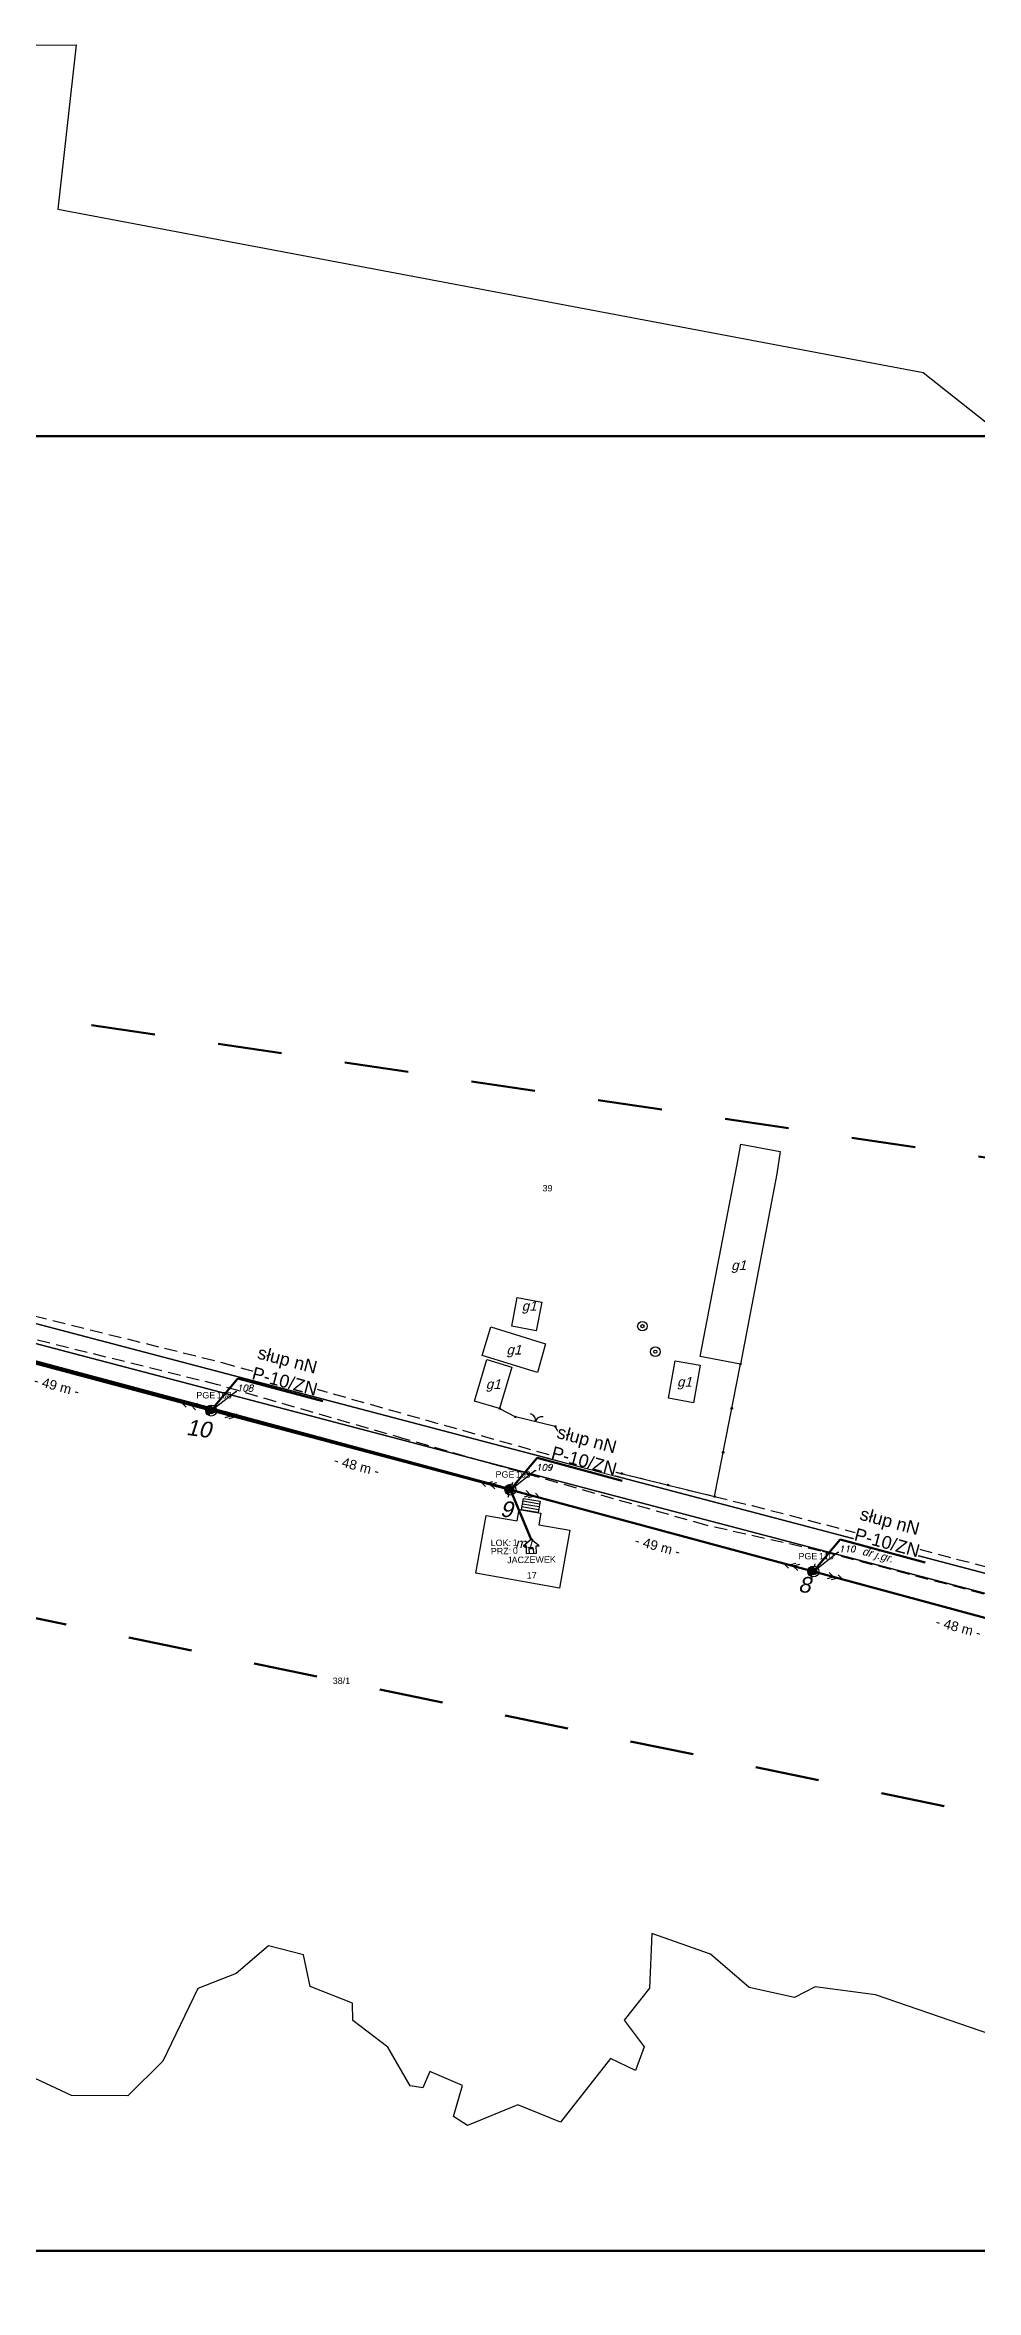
# Model space of a CAD drawing. Header units: metres. Extents: x 7542702 to 7555152, y 5804026 to 5815503.
# Drawn here: x 7549349.7 to 7549495.1, y 5805752.5 to 5806103.2 of the extents above; entities that cross this region are included whole.
import ezdxf
from ezdxf import colors
from ezdxf.entities.mleader import LeaderData, LeaderLine
from ezdxf.enums import TextEntityAlignment as Align
from ezdxf.math import Vec2, Vec3

# ---------------------------------------------------------------- set-up
doc = ezdxf.new("R2010")
doc.units = ezdxf.units.M
for name, pattern in [('4001', [0]), ('4002', [2, 1, -1]), ('4003', [3, 2, -1])]:
    doc.linetypes.add(name, pattern=pattern)
doc.layers.add('!tele', color=30, linetype='Continuous', lineweight=50, plot=False)
for name, color, linetype, lineweight in [('!trafo', 6, '4002', 50), ('_KABEL_ABONENCKI_NAPOWIETRZNY', 104, 'Continuous', 50), ('_numery slupow etap 4 cz. 2', 7, 'Continuous', 40), ('_PA_OPCJONALNE', 1, 'Continuous', 30), ('_SIEC_NAPOWIETRZNA', 5, 'Continuous', 50), ('_SLUP_DZIERZAWIONY_ENERGETYCZNY', 1, 'Continuous', 30)]:
    doc.layers.add(name, color=color, linetype=linetype, lineweight=lineweight)
for name, color, linetype in [('_MM opisy', 7, 'Continuous'), ('_MM slupy', 5, 'Continuous'), ('Budynki', 7, 'Continuous'), ('Drogi', 135, 'Continuous'), ('Dzialki', 165, 'Continuous'), ('Elementy_budynkow', 7, 'Continuous'), ('Linie_napowietrzne', 184, 'Continuous'), ('makro-numeracja-punktow', 7, 'Continuous'), ('Ogrodzenia', 184, 'Continuous'), ('SYSTEM', 250, 'Continuous'), ('Teksty', 1, 'Continuous'), ('Wody', 184, 'Continuous')]:
    doc.layers.add(name, color=color, linetype=linetype)
doc.layers.add('DIM', color=7, linetype='Continuous', plot=False)
doc.styles.add('DYN_DIM', font='arial.ttf')
doc.styles.add('GeodText', font='romans.shx', dxfattribs={"oblique": 14.323945})
doc.styles.get("Standard").update_dxf_attribs({"font": 'arial.ttf'})
doc.dimstyles.new('opis linie', dxfattribs={"dimtxt": 1.5, "dimasz": 0.18, "dimexe": 0.18, "dimexo": 0.0625, "dimgap": 2.5, "dimtad": 4, "dimdec": 0, "dimzin": 0, "dimdsep": 46, "dimtxsty": 'Standard', "dimcen": 0.09, "dimse1": 1, "dimse2": 1, "dimsd1": 1, "dimsd2": 1, "dimclrt": 256, "dimadec": 0, "dimazin": 0, "dimtfac": 1, "dimtdec": 0, "dimtofl": 0, "dimtmove": 0, "dimatfit": 3, "dimfxl": 1, "dimtfill": 1, "dimtolj": 1, "dimtzin": 0, "dimarcsym": 0})
doc.dimstyles.get("Standard").update_dxf_attribs({"dimtxt": 0.18, "dimasz": 0.18, "dimexe": 0.18, "dimexo": 0.0625, "dimgap": 0.09, "dimtad": 0, "dimtih": 1, "dimtoh": 1, "dimdec": 4, "dimzin": 0, "dimdsep": 46, "dimtxsty": 'Standard', "dimcen": 0.09, "dimadec": 0, "dimazin": 0, "dimtfac": 1, "dimtdec": 4, "dimtofl": 0, "dimtmove": 0, "dimatfit": 3, "dimfxl": 1, "dimtolj": 1, "dimtzin": 0, "dimarcsym": 0})

# ---------------------------------------------------------------- blocks, each defined once
blk = doc.blocks.new('1651')
at = {"layer": 'Wody', "color": 184, "linetype": 'Continuous'}
for radius in [1.5, 0.5]:
    blk.add_circle((0, 0), radius, dxfattribs=at)
blk = doc.blocks.new('2283')
at = {"layer": 'Ogrodzenia', "color": 184, "linetype": 'Continuous'}
blk.add_line((0, 0), (0, 1), dxfattribs=at)
blk = doc.blocks.new('1283')
at = {"layer": 'Ogrodzenia', "color": 184, "linetype": 'Continuous'}
for centre, start, end in [((0, 2), 270, 0), ((0, -2), 0, 90)]:
    blk.add_arc(centre, 2, start, end, dxfattribs=at)
blk = doc.blocks.new('1281')
at = {"layer": 'Ogrodzenia', "color": 184, "linetype": 'Continuous'}
for radius in [0.24, 0.16, 0.08]:
    blk.add_circle((0, 0), radius, dxfattribs=at)
blk = doc.blocks.new('1363')
at = {"layer": 'Linie_napowietrzne', "color": 184, "linetype": 'Continuous'}
for p, q in [((-1.5, 0), (-2.5, 0)), ((0, 1.5), (0, 2.5)), ((1.5, 0), (2.5, 0)), ((0, -1.5), (0, -2.5))]:
    blk.add_line(p, q, dxfattribs=at)
blk.add_circle((0, 0), 0.5, dxfattribs=at)
blk = doc.blocks.new('1361')
at = {"layer": 'Linie_napowietrzne', "color": 184, "linetype": 'Continuous'}
blk.add_circle((0, 0), 0.5, dxfattribs=at)
blk = doc.blocks.new('1367')
at = {"layer": 'Linie_napowietrzne', "color": 30, "linetype": 'Continuous'}
for p, q in [((-1, 7.8), (0, 9.53)), ((0, 0.5), (0, 10.5)), ((0, 7.8), (1.04, 5.99))]:
    blk.add_line(p, q, dxfattribs=at)
blk = doc.blocks.new('ADRES')
for points in [[(0.79, -2.15), (0.79, -2.15), (0.79, -0.99), (1.24, -0.99), (0, 0), (-1.24, -0.99), (-0.79, -0.99), (-0.79, -2.15), (0.79, -2.15), (0.79, -2.15)], [(-0.31, -2.15), (-0.31, -1.4), (0.31, -1.4), (0.31, -2.15)]]:
    blk.add_lwpolyline(points)
at = {"color": 212, "insert": (-3.15, -0.43), "char_height": 1, "width": 1e-16, "attachment_point": 6}
blk.add_mtext('LOK:  ', dxfattribs=at)
at = {"color": 4, "insert": (-3.15, -1.72), "char_height": 1, "width": 1e-16, "attachment_point": 6}
blk.add_mtext('PRZ: ', dxfattribs=at)
at = {"color": 7}
for tag, flags, p in [('ID_OBSZARU', 13, (29.07, 23.06)), ('WOJEWODZTWO', 13, (23.29, 19.95)), ('POWIAT', 13, (29.07, 18.51)), ('GMINA', 13, (29.07, 16.8)), ('TERC', 13, (29.07, 15.22)), ('SIMC', 13, (29.07, 13.42)), ('SZEROKOSC_GEOGRAFICZNA', 13, (18.71, 10.18)), ('ULIC', 13, (29.07, 11.76)), ('DLUGOSC_GEOGRAFICZNA', 13, (29.07, 8.25)), ('KATEGORIA_STAWKI_JEDNOSTKOWEJ_100', 13, (29.07, 4.77)), ('KWOTA_STAWKI_JEDNOSTKOWEJ_100', 13, (29.07, 2.89)), ('DOFINANSOWANIE_95', 13, (29.07, 0.87)), ('MIEJSCOWOSC', 12, (0, -3.65)), ('NR_PORZADKOWY', 12, (0, -6.09)), ('ULICA', 12, (0, -4.88))]:
    blk.add_attdef(tag, text='', height=1, dxfattribs=dict(at, flags=flags)).set_placement(p, align=Align.CENTER)
at = {"color": 1}
for tag, flags, p in [('ID_PA', 5, (29.07, 21.57)), ('RODZAJ_OBIEKTU', 5, (29.07, 6.63)), ('ZAPAS', 13, (29.07, -2.62))]:
    blk.add_attdef(tag, text='', height=1, dxfattribs=dict(at, flags=flags)).set_placement(p, align=Align.CENTER)
at = {"color": 212, "flags": 12}
blk.add_attdef('LICZBA_LOKALI', text='', height=1, dxfattribs=at).set_placement((-2.88, -0.43), align=Align.MIDDLE_LEFT)
at = {"color": 150, "flags": 12}
for tag, p in [('MUFA', (1.78, -0.93)), ('NUMER_WLOKNA', (1.86, -2.2))]:
    blk.add_attdef(tag, p, '', height=1, dxfattribs=at)
at = {"color": 7, "style": 'DYN_DIM', "flags": 13}
blk.add_attdef('ODC_FUNKCJONALNY', text='', height=1, dxfattribs=at).set_placement((29.07, -1.01), align=Align.CENTER)
at = {"color": 4, "flags": 12}
blk.add_attdef('LICZBA_SED_W_DANYM_PA', text='', height=1, dxfattribs=at).set_placement((-2.88, -1.72), align=Align.MIDDLE_LEFT)
blk = doc.blocks.new('1047')
at = {"layer": 'SYSTEM', "color": 250, "linetype": 'Continuous'}
blk.add_line((0, 1), (0, 11), dxfattribs=at)
blk = doc.blocks.new('1046')
at = {"layer": 'SYSTEM', "color": 250, "linetype": 'Continuous'}
for p, q in [((0, 1), (0, 11)), ((-1, 4.8), (0, 6.5)), ((1, 4.8), (0, 6.5))]:
    blk.add_line(p, q, dxfattribs=at)
blk = doc.blocks.new('SLUP_DZIERZAWIONY')
h = blk.add_hatch(color=256)
h.dxf.hatch_style = 1
h.paths.add_polyline_path([(0.53, 0, 1), (-0.53, 0, 1)])
at = {"lineweight": 30}
blk.add_circle((0, 0), 0.527, dxfattribs=at)
at = {"color": 7, "style": 'DYN_DIM', "flags": 13}
blk.add_attdef('ODC_FUNKCJONALNY', text='', height=1, dxfattribs=at).set_placement((0.36, 3.33), align=Align.CENTER)
at = {"color": 7, "flags": 12}
blk.add_attdef('WLASCICIEL', text='', height=1, dxfattribs=at).set_placement((0.63, 1.89), align=Align.RIGHT)
blk.add_attdef('SLUP_NUMER', (0.87, 1.89), '', height=1, dxfattribs=at)
blk.add_attdef('TYP', text='', height=1, dxfattribs=at).set_placement((0, -2.82), align=Align.CENTER)
blk = doc.blocks.new('ZN')
at = {"layer": '_MM slupy', "transparency": 33554687}
h = blk.add_hatch(color=256, dxfattribs=at)
h.dxf.hatch_style = 1
h.paths.add_polyline_path([(0, -0.86), (0, 0.86, 1)])
at = {"layer": '_MM slupy'}
blk.add_circle((0, 0), 0.857, dxfattribs=at)
blk = doc.blocks.new('*D193')
at = {"layer": 'Defpoints', "color": 0}
for p in [(7549469.86, 5805865.46), (7549469.66, 5805864.74), (7549516.27, 5805852.16)]:
    blk.add_point(p, dxfattribs=at)
at = {"layer": 'DIM', "insert": (7549492.31, 5805856.02), "char_height": 1.5, "attachment_point": 5, "rotation": 344.8958, "bg_fill": 3, "box_fill_scale": 1.1, "bg_fill_color": 9, "bg_fill_true_color": 13158600, "bg_fill_transparency": 0}
blk.add_mtext('\\A1;- 48 m -', dxfattribs=at)
blk = doc.blocks.new('*D194')
at = {"layer": 'Defpoints', "color": 0}
for p in [(7549422.35, 5805877.51), (7549422.55, 5805878.23), (7549469.66, 5805864.74)]:
    blk.add_point(p, dxfattribs=at)
at = {"layer": 'DIM', "insert": (7549445.35, 5805868.7), "char_height": 1.5, "attachment_point": 5, "rotation": 344.8946, "bg_fill": 3, "box_fill_scale": 1.1, "bg_fill_color": 9, "bg_fill_true_color": 13158600, "bg_fill_transparency": 0}
blk.add_mtext('\\A1;- 49 m -', dxfattribs=at)
blk = doc.blocks.new('*D195')
at = {"layer": 'Defpoints', "color": 0}
for p in [(7549375.82, 5805890.61), (7549375.63, 5805889.88), (7549422.35, 5805877.51)]:
    blk.add_point(p, dxfattribs=at)
at = {"layer": 'DIM', "insert": (7549398.35, 5805881.26), "char_height": 1.5, "attachment_point": 5, "rotation": 345.1701, "bg_fill": 3, "box_fill_scale": 1.1, "bg_fill_color": 9, "bg_fill_true_color": 13158600, "bg_fill_transparency": 0}
blk.add_mtext('\\A1;- 48 m -', dxfattribs=at)
blk = doc.blocks.new('*D196')
at = {"layer": 'Defpoints', "color": 0}
for p in [(7549328.69, 5805902.42), (7549328.88, 5805903.14), (7549375.63, 5805889.88)]:
    blk.add_point(p, dxfattribs=at)
at = {"layer": 'DIM', "insert": (7549351.51, 5805893.72), "char_height": 1.5, "attachment_point": 5, "rotation": 345.0428, "bg_fill": 3, "box_fill_scale": 1.1, "bg_fill_color": 9, "bg_fill_true_color": 13158600, "bg_fill_transparency": 0}
blk.add_mtext('\\A1;- 49 m -', dxfattribs=at)
blk = doc.blocks.new('q')
at = {"layer": '_MM slupy'}
blk.add_blockref('ZN', (0, 0), dxfattribs=at)
at = {"layer": '_MM opisy'}
ml = blk.add_multileader_mtext('Standard', dxfattribs=at)
ml.set_content('\\pxql;słup nN\\PP-10/ZN', color=256)
ml.set_leader_properties()
ml.build(insert=Vec2(0, 0))
ml.multileader.update_dxf_attribs({"has_text_frame": 1, "text_left_attachment_type": 5, "text_right_attachment_type": 5, "dogleg_length": 1, "arrow_head_size": 1})
ctx = ml.context
ctx.base_point, ctx.char_height, ctx.arrow_head_size, ctx.landing_gap_size, ctx.plane_origin = Vec3(3.75, 5.9), 2, 1, 1, Vec3(1.72, -1.42)
ctx.left_attachment, ctx.right_attachment = 5, 5
notes = []
notes.append((ctx, [(0, (1, 1, 0), (2.75, 5.9), (1, 0), 1, [(0, [(0, 0), (2.75, 5.9)], 0, [])])]))
ctx.mtext.insert, ctx.mtext.flow_direction = Vec3(4.75, 11.7), 5
ctx.mtext.has_bg_fill, ctx.mtext.bg_color, ctx.mtext.bg_scale_factor, ctx.mtext.bg_transparency, ctx.mtext.use_window_bg_color = 1, -1023410175, 1, 0, 1
for ctx, leaders in notes:
    for number, flags, end, landing, length, lines in leaders:
        leader = LeaderData()
        leader.index, (leader.has_last_leader_line, leader.has_dogleg_vector, leader.attachment_direction) = number, flags
        leader.last_leader_point, leader.dogleg_vector, leader.dogleg_length = Vec3(end), Vec3(landing), length
        for number, points, colour, breaks in lines:
            line = LeaderLine()
            line.index, line.vertices, line.color, line.breaks = number, Vec3.list(points), colors.encode_raw_color(colour), breaks
            leader.lines.append(line)
        ctx.leaders.append(leader)

msp = doc.modelspace()

# ---------------------------------------------------------------- linework, layer by layer
at = {"layer": '!tele'}
msp.add_lwpolyline([(7549235.42, 5805927.35), (7549281.16, 5805915.19), (7549328.69, 5805902.42), (7549375.63, 5805889.88), (7549422.35, 5805877.51), (7549469.66, 5805864.74), (7549516.27, 5805852.16), (7549563.22, 5805839.72), (7549614.04, 5805835.69), (7549653.32, 5805822.43), (7549699.39, 5805806.82), (7549748.97, 5805806.75), (7549802.71, 5805806.8)], dxfattribs=at)
at = {"layer": '!trafo', "ltscale": 10}
msp.add_lwpolyline([(7549210.97, 5805971.74), (7549186.51, 5805890.92), (7549758.63, 5805772.48), (7549780.18, 5805723.46), (7549839.54, 5805708.8), (7550034.64, 5805616.04), (7550225.72, 5805531.11), (7550299.47, 5805504.29), (7550434.68, 5805495.35), (7550436.91, 5805580.28), (7550233.54, 5805622.74), (7550079.34, 5805684.2), (7550017.88, 5805761.3), (7549901, 5805869.43)], close=True, dxfattribs=at)
at = {"layer": '_KABEL_ABONENCKI_NAPOWIETRZNY'}
msp.add_lwpolyline([(7549425.59, 5805869.73), (7549422.35, 5805877.51), (7549421.96, 5805877.72), (7549375.71, 5805890.19), (7549328.83, 5805902.74), (7549281.2, 5805915.5), (7549235.72, 5805927.47), (7549235.42, 5805927.35)], dxfattribs=at)
at = {"layer": '_SIEC_NAPOWIETRZNA'}
msp.add_lwpolyline([(7549802.71, 5805806.8), (7549749.03, 5805806.75), (7549699.39, 5805806.82), (7549653.32, 5805822.43), (7549614.04, 5805835.69), (7549563.22, 5805839.72), (7549516.27, 5805852.16), (7549469.66, 5805864.74), (7549422.36, 5805877.51), (7549375.63, 5805889.88), (7549328.69, 5805902.42), (7549281.16, 5805915.19), (7549235.42, 5805927.34)], dxfattribs=at)
at = {"layer": 'Budynki', "color": 7, "linetype": '4001'}
for points in [[(7549451.98, 5805898.34, 0), (7549457.69, 5805928.05, 0), (7549458.35, 5805931.48, 0), (7549464.46, 5805930.34, 0), (7549463.97, 5805926.84, 0), (7549458.27, 5805897.13, 0), (7549451.98, 5805898.34, 0)], [(7549422.55, 5805903.07, 0), (7549423.39, 5805907.53, 0), (7549427.25, 5805906.81, 0), (7549426.4, 5805902.34, 0), (7549422.55, 5805903.07, 0)], [(7549417.94, 5805898.5, 0), (7549419.32, 5805902.94, 0), (7549427.83, 5805900.29, 0), (7549426.6, 5805895.83, 0), (7549417.94, 5805898.5, 0)], [(7549416.76, 5805891.36, 0), (7549418.68, 5805897.83, 0), (7549422.56, 5805896.68, 0), (7549420.66, 5805890.2, 0), (7549416.76, 5805891.36, 0)], [(7549447.03, 5805891.83, 0), (7549448.07, 5805897.66, 0), (7549452.01, 5805896.96, 0), (7549450.94, 5805891.1, 0), (7549447.03, 5805891.83, 0)], [(7549416.94, 5805864.46, 0), (7549418.57, 5805873.51, 0), (7549423.41, 5805872.65, 0), (7549423.73, 5805874.44, 0), (7549427.09, 5805873.86, 0), (7549426.77, 5805872.05, 0), (7549431.62, 5805871.18, 0), (7549430, 5805862.12, 0), (7549416.94, 5805864.46, 0)]]:
    msp.add_polyline3d(points, dxfattribs=at)
at = {"layer": 'Drogi', "color": 8, "linetype": '4003'}
for p, q in [((7549330.51, 5805909.01), (7549377.35, 5805897.38)), ((7549376.65, 5805893.91), (7549329.37, 5805905.62)), ((7549377.35, 5805897.38), (7549432.44, 5805881.84)), ((7549405.94, 5805885.41), (7549376.65, 5805893.91)), ((7549452.85, 5805871.98), (7549405.94, 5805885.41)), ((7549432.44, 5805881.84), (7549454.24, 5805876.45)), ((7549454.24, 5805876.45), (7549460.11, 5805875.04, 140.17)), ((7549460.11, 5805875.04, 140.17), (7549524.21, 5805858.28)), ((7549470.81, 5805867.94), (7549452.85, 5805871.98)), ((7549522.41, 5805854.32), (7549470.81, 5805867.94))]:
    msp.add_line(p, q, dxfattribs=at)
at = {"layer": 'Dzialki'}
for p, q in [((7549329.75, 5806103.07), (7549354.54, 5806103.18)), ((7549354.54, 5806103.18), (7549351.67, 5806077.5)), ((7549351.67, 5806077.5), (7549486.79, 5806052.03)), ((7549486.79, 5806052.03), (7549578.72, 5805979.14)), ((7549285.16, 5805920.03), (7549548, 5805850.9)), ((7549548, 5805850.9), (7549285.16, 5805920.03)), ((7549523.66, 5805854.2), (7549284.43, 5805917.12)), ((7549284.43, 5805917.12), (7549523.66, 5805854.2)), ((7549384.57, 5805806.26), (7549379.54, 5805801.95)), ((7549390.04, 5805804.87), (7549384.57, 5805806.26)), ((7549444.42, 5805808.22), (7549444.09, 5805799.68)), ((7549453.6, 5805804.99), (7549444.42, 5805808.22)), ((7549391.1, 5805799.9), (7549390.04, 5805804.87)), ((7549459.65, 5805799.76), (7549453.6, 5805804.99)), ((7549373.53, 5805799.59), (7549368.08, 5805788.25)), ((7549379.54, 5805801.95), (7549373.53, 5805799.59)), ((7549397.67, 5805797.3), (7549391.1, 5805799.9)), ((7549444.09, 5805799.68), (7549440.14, 5805794.64)), ((7549466.74, 5805798.22), (7549459.65, 5805799.76)), ((7549469.93, 5805799.87), (7549466.74, 5805798.22)), ((7549479.37, 5805798.62), (7549469.93, 5805799.87)), ((7549397.74, 5805794.6), (7549397.67, 5805797.3)), ((7549503.19, 5805790.43), (7549479.37, 5805798.62)), ((7549403.22, 5805790.44), (7549397.74, 5805794.6)), ((7549440.14, 5805794.64), (7549443.24, 5805790.5)), ((7549406.72, 5805784.43), (7549403.22, 5805790.44)), ((7549437.97, 5805788.66), (7549430.16, 5805778.71)), ((7549441.89, 5805786.82), (7549437.97, 5805788.66)), ((7549443.24, 5805790.5), (7549441.89, 5805786.82)), ((7549353.83, 5805782.89), (7549343.36, 5805787.8)), ((7549368.08, 5805788.25), (7549362.61, 5805782.84)), ((7549409.78, 5805786.66), (7549408.66, 5805784.09)), ((7549414.85, 5805784.44), (7549409.78, 5805786.66)), ((7549362.61, 5805782.84), (7549353.83, 5805782.89)), ((7549408.66, 5805784.09), (7549406.72, 5805784.43)), ((7549413.44, 5805779.59), (7549414.85, 5805784.44)), ((7549423.5, 5805781.42), (7549415.64, 5805778.21)), ((7549430.16, 5805778.71), (7549423.5, 5805781.42)), ((7549415.64, 5805778.21), (7549413.44, 5805779.59))]:
    msp.add_line(p, q, dxfattribs=at)
at = {"layer": 'Elementy_budynkow', "color": 7, "linetype": '4001'}
for p, q in [((7549426.76, 5805874.38), (7549424.16, 5805874.83)), ((7549426.84, 5805874.83), (7549424.24, 5805875.28)), ((7549426.91, 5805875.28), (7549424.32, 5805875.74))]:
    msp.add_line(p, q, dxfattribs=at)
msp.add_polyline3d([(7549424.39, 5805876.15, 0), (7549426.99, 5805875.72, 0), (7549426.68, 5805873.93, 0), (7549424.08, 5805874.38, 0), (7549424.39, 5805876.15, 0)], dxfattribs=at)
at = {"layer": 'Ogrodzenia', "color": 184, "linetype": '4001'}
for p, q in [((7549454.24, 5805876.45), (7549458.27, 5805897.13)), ((7549420.66, 5805890.2), (7549423.14, 5805888.89)), ((7549429.35, 5805887.39), (7549432.44, 5805881.84)), ((7549432.44, 5805881.84), (7549454.24, 5805876.45))]:
    msp.add_line(p, q, dxfattribs=at)

# ---------------------------------------------------------------- block references
at = {"layer": '_PA_OPCJONALNE'}
ref = msp.add_blockref('ADRES', (7549425.59, 5805869.73), dxfattribs=dict(at, rotation=1))
ref.add_attrib('MIEJSCOWOSC', 'JACZEWEK', dxfattribs={"layer": '0', "color": 7, "height": 1, "rotation": 1, "flags": 12}).set_placement((7549425.65, 5805866.09), align=Align.CENTER)
ref.add_attrib('NR_PORZADKOWY', '17', dxfattribs={"layer": '0', "color": 7, "height": 1, "rotation": 1, "flags": 12}).set_placement((7549425.69, 5805863.65), align=Align.CENTER)
ref.add_attrib('LICZBA_LOKALI', '1', (7549422.72, 5805868.78), dxfattribs={"layer": '0', "color": 212, "height": 1, "rotation": 1, "flags": 12})
ref.add_attrib('LICZBA_SED_W_DANYM_PA', '0', (7549422.74, 5805867.49), dxfattribs={"layer": '0', "color": 4, "height": 1, "rotation": 1, "flags": 12})
at = {"layer": '_SLUP_DZIERZAWIONY_ENERGETYCZNY'}
for p, values in [((7549375.63, 5805889.88), {'WLASCICIEL': 'PGE', 'SLUP_NUMER': '108'}), ((7549422.35, 5805877.51), {'WLASCICIEL': 'PGE', 'SLUP_NUMER': '109'}), ((7549469.66, 5805864.74), {'WLASCICIEL': 'PGE', 'SLUP_NUMER': '110'})]:
    msp.add_blockref('SLUP_DZIERZAWIONY', p, dxfattribs=at).add_auto_attribs(values)
at = {"layer": 'Linie_napowietrzne', "color": 1}
for name, p, xscale, yscale, zscale, rotation in [('1046', (7549375.63, 5805889.88), 0.4999999999999993, 0.4999999999999993, 0.4999999999999993, 75.04275500000001), ('1047', (7549375.63, 5805889.88), 0.4999999999999993, 0.4999999999999993, 0.4999999999999993, 75.04275500000001), ('1046', (7549375.63, 5805889.88), 0.5, 0.5, 0.5, 255.170149), ('1047', (7549375.63, 5805889.88), 0.5, 0.5, 0.5, 255.170149), ('1046', (7549422.35, 5805877.51), 0.5, 0.5, 0.5, 75.17014899999998), ('1047', (7549422.35, 5805877.51), 0.5, 0.5, 0.5, 75.17014899999998), ('1046', (7549422.35, 5805877.51), 0.5, 0.5, 0.5, 254.894601), ('1047', (7549422.35, 5805877.51), 0.5, 0.5, 0.5, 254.894601), ('1046', (7549469.66, 5805864.74), 0.5, 0.5, 0.5, 74.89460100000002), ('1047', (7549469.66, 5805864.74), 0.5, 0.5, 0.5, 74.89460100000002), ('1046', (7549469.66, 5805864.74), 0.4999999999999993, 0.4999999999999993, 0.4999999999999993, 254.89581), ('1047', (7549469.66, 5805864.74), 0.4999999999999993, 0.4999999999999993, 0.4999999999999993, 254.89581)]:
    msp.add_blockref(name, p, dxfattribs=dict(at, xscale=xscale, yscale=yscale, zscale=zscale, rotation=rotation))
at = {"layer": 'Linie_napowietrzne', "color": 30}
for p, xscale, yscale, zscale, rotation in [((7549375.63, 5805889.88), 0.4999999999999996, 0.4999999999999996, 0.4999999999999996, 75.04275500000001), ((7549375.63, 5805889.88), 0.4999999999999993, 0.4999999999999993, 0.4999999999999993, 75.04275500000001), ((7549375.63, 5805889.88), 0.5, 0.5, 0.5, 255.170149), ((7549375.63, 5805889.88), 0.5, 0.5, 0.5, 255.170149), ((7549422.35, 5805877.51), 0.5, 0.5, 0.5, 75.17014899999998), ((7549422.35, 5805877.51), 0.5, 0.5, 0.5, 75.17014899999998), ((7549422.35, 5805877.51), 0.5, 0.5, 0.5, 254.894601), ((7549422.35, 5805877.51), 0.5, 0.5, 0.5, 254.894601), ((7549469.66, 5805864.74), 0.5, 0.5, 0.5, 74.89460100000002), ((7549469.66, 5805864.74), 0.5, 0.5, 0.5, 74.89460100000002), ((7549469.66, 5805864.74), 0.4999999999999996, 0.4999999999999996, 0.4999999999999996, 254.89581), ((7549469.66, 5805864.74), 0.4999999999999993, 0.4999999999999993, 0.4999999999999993, 254.89581)]:
    msp.add_blockref('1367', p, dxfattribs=dict(at, xscale=xscale, yscale=yscale, zscale=zscale, rotation=rotation))
at = {"layer": 'Linie_napowietrzne', "color": 184, "xscale": 0.5, "yscale": 0.5, "zscale": 0.5}
for p in [(7549375.63, 5805889.88), (7549375.63, 5805889.88), (7549438.76, 5805882.73), (7549438.76, 5805882.73), (7549422.35, 5805877.51), (7549422.35, 5805877.51), (7549469.66, 5805864.74), (7549469.66, 5805864.74)]:
    msp.add_blockref('1361', p, dxfattribs=at)
for p, rotation in [((7549422.35, 5805877.51), 252.056182), ((7549422.35, 5805877.51), 252.056182), ((7549469.66, 5805864.74), 76.60857199999998), ((7549469.66, 5805864.74), 76.60857199999998)]:
    msp.add_blockref('1363', p, dxfattribs=dict(at, rotation=rotation))
at = {"layer": 'Ogrodzenia', "color": 184, "xscale": 0.5, "yscale": 0.5, "zscale": 0.5}
for p in [(7549458.27, 5805897.13), (7549420.66, 5805890.2), (7549456.93, 5805890.24), (7549423.14, 5805888.89), (7549429.35, 5805887.39), (7549455.58, 5805883.34), (7549432.44, 5805881.84), (7549432.44, 5805881.84), (7549439.71, 5805880.04), (7549446.97, 5805878.25), (7549454.24, 5805876.45), (7549454.24, 5805876.45)]:
    msp.add_blockref('1281', p, dxfattribs=at)
at = {"layer": 'Ogrodzenia', "color": 184, "xscale": 0.5, "yscale": 6.388591, "rotation": 76.42054700000001}
msp.add_blockref('2283', (7549429.35, 5805887.39), dxfattribs=at)
at = {"layer": 'Ogrodzenia', "color": 184, "xscale": 0.5, "yscale": 0.5, "zscale": 0.5, "rotation": 76.42054700000001}
msp.add_blockref('1283', (7549426.25, 5805888.14), dxfattribs=at)
at = {"layer": 'Wody', "color": 184, "xscale": 0.5, "yscale": 0.5, "zscale": 0.5}
for p in [(7549442.97, 5805903.06), (7549444.98, 5805899.07)]:
    msp.add_blockref('1651', p, dxfattribs=at)

# ---------------------------------------------------------------- texts
at = {"layer": 'Budynki', "color": 7, "oblique": 15}
for s, p in [('g1', (7549456.83, 5805911.83)), ('g1', (7549424.11, 5805905.47)), ('g1', (7549421.73, 5805898.63)), ('g1', (7549418.51, 5805893.26)), ('g1', (7549448.37, 5805893.62)), ('m1', (7549423.09, 5805868.39))]:
    msp.add_text(s, height=1.5, rotation=359.97, dxfattribs=at).set_placement(p)
at = {"layer": 'Dzialki'}
for s, p in [('39', (7549427.37, 5805924.11)), ('38/1', (7549394.61, 5805847.17))]:
    msp.add_text(s, height=1, dxfattribs=at).set_placement(p)
at = {"layer": 'makro-numeracja-punktow', "color": 6, "char_height": 1, "attachment_point": 7, "line_spacing_factor": 0.8, "style": 'GeodText'}
for s, insert in [('108', (7549379.63, 5805892.88)), ('109', (7549426.35, 5805880.51)), ('110', (7549473.66, 5805867.74))]:
    msp.add_mtext(s, dxfattribs=dict(at, insert=insert))
at = {"layer": 'Teksty', "color": 1, "oblique": 15}
msp.add_text('dr j.gr.', height=1.25, rotation=345.078, dxfattribs=at).set_placement((7549477.17, 5805867.37))

# ---------------------------------------------------------------- leaders
at = {"layer": 'makro-numeracja-punktow', "color": 6, "has_arrowhead": 0, "annotation_type": 0, "has_hookline": 1, "hookline_direction": 0}
for points, text_width in [([(7549375.63, 5805889.88), (7549379.45, 5805892.88), (7549379.63, 5805892.88)], 2.39), ([(7549422.35, 5805877.51), (7549426.17, 5805880.51), (7549426.35, 5805880.51)], 2.35), ([(7549469.66, 5805864.74), (7549473.48, 5805867.74), (7549473.66, 5805867.74)], 2.38)]:
    msp.add_leader(points, dimstyle='Standard', dxfattribs=dict(at, text_width=text_width))

# ---------------------------------------------------------------- next in the draw order: block references
at = {"layer": '!tele'}
for p, rotation in [((7549375.63, 5805889.88), 345.1701493127425), ((7549422.35, 5805877.51), 344.8946014574137), ((7549469.66, 5805864.74), 344.895809969816)]:
    msp.add_blockref('q', p, dxfattribs=dict(at, rotation=rotation))

# ---------------------------------------------------------------- next in the draw order: dimensions: what is measured, and where the dimension line sits
at = {"layer": 'DIM'}
dim = msp.add_aligned_dim(p1=(7549516.27, 5805852.16), p2=(7549469.66, 5805864.74), distance=-0.75, dimstyle='opis linie', override={"dimpost": '- <> m -'}, dxfattribs=at)
dim.commit()
dim.dimension.update_dxf_attribs({"geometry": '*D193', "text_midpoint": (7549492.31, 5805856.02)})

# ---------------------------------------------------------------- next in the draw order: dimensions: what is measured, and where the dimension line sits
dim = msp.add_aligned_dim(p1=(7549469.66, 5805864.74), p2=(7549422.35, 5805877.51), distance=-0.75, dimstyle='opis linie', override={"dimpost": '- <> m -'}, dxfattribs=at)
dim.commit()
dim.dimension.update_dxf_attribs({"geometry": '*D194', "text_midpoint": (7549445.35, 5805868.7)})

# ---------------------------------------------------------------- next in the draw order: texts
at = {"layer": '_numery slupow etap 4 cz. 2', "oblique": 10}
msp.add_text('8', height=2.5, rotation=352.3953, dxfattribs=at).set_placement((7549467.23, 5805861.58))

# ---------------------------------------------------------------- next in the draw order: dimensions: what is measured, and where the dimension line sits
at = {"layer": 'DIM'}
dim = msp.add_aligned_dim(p1=(7549422.35, 5805877.51), p2=(7549375.63, 5805889.88), distance=-0.75, dimstyle='opis linie', override={"dimpost": '- <> m -'}, dxfattribs=at)
dim.commit()
dim.dimension.update_dxf_attribs({"geometry": '*D195', "text_midpoint": (7549398.35, 5805881.26)})

# ---------------------------------------------------------------- next in the draw order: texts
at = {"layer": '_numery slupow etap 4 cz. 2', "oblique": 10}
msp.add_text('9', height=2.5, rotation=352.3953, dxfattribs=at).set_placement((7549420.68, 5805873.37))

# ---------------------------------------------------------------- next in the draw order: dimensions: what is measured, and where the dimension line sits
at = {"layer": 'DIM'}
dim = msp.add_aligned_dim(p1=(7549375.63, 5805889.88), p2=(7549328.69, 5805902.42), distance=-0.75, dimstyle='opis linie', override={"dimpost": '- <> m -'}, dxfattribs=at)
dim.commit()
dim.dimension.update_dxf_attribs({"geometry": '*D196', "text_midpoint": (7549351.51, 5805893.72)})

# ---------------------------------------------------------------- next in the draw order: linework, layer by layer
at = {"layer": 'Defpoints', "color": 4, "lineweight": 70}
msp.add_lwpolyline([(7549158.09, 5806042.06), (7549550.6, 5806042.06), (7549550.6, 5805758.66), (7549158.09, 5805758.66)], close=True, dxfattribs=at)

# ---------------------------------------------------------------- next in the draw order: texts
at = {"layer": '_numery slupow etap 4 cz. 2', "oblique": 10}
msp.add_text('10', height=2.5, rotation=352.3953, dxfattribs=at).set_placement((7549371.65, 5805886.09))

doc.saveas('drawing.dxf')
